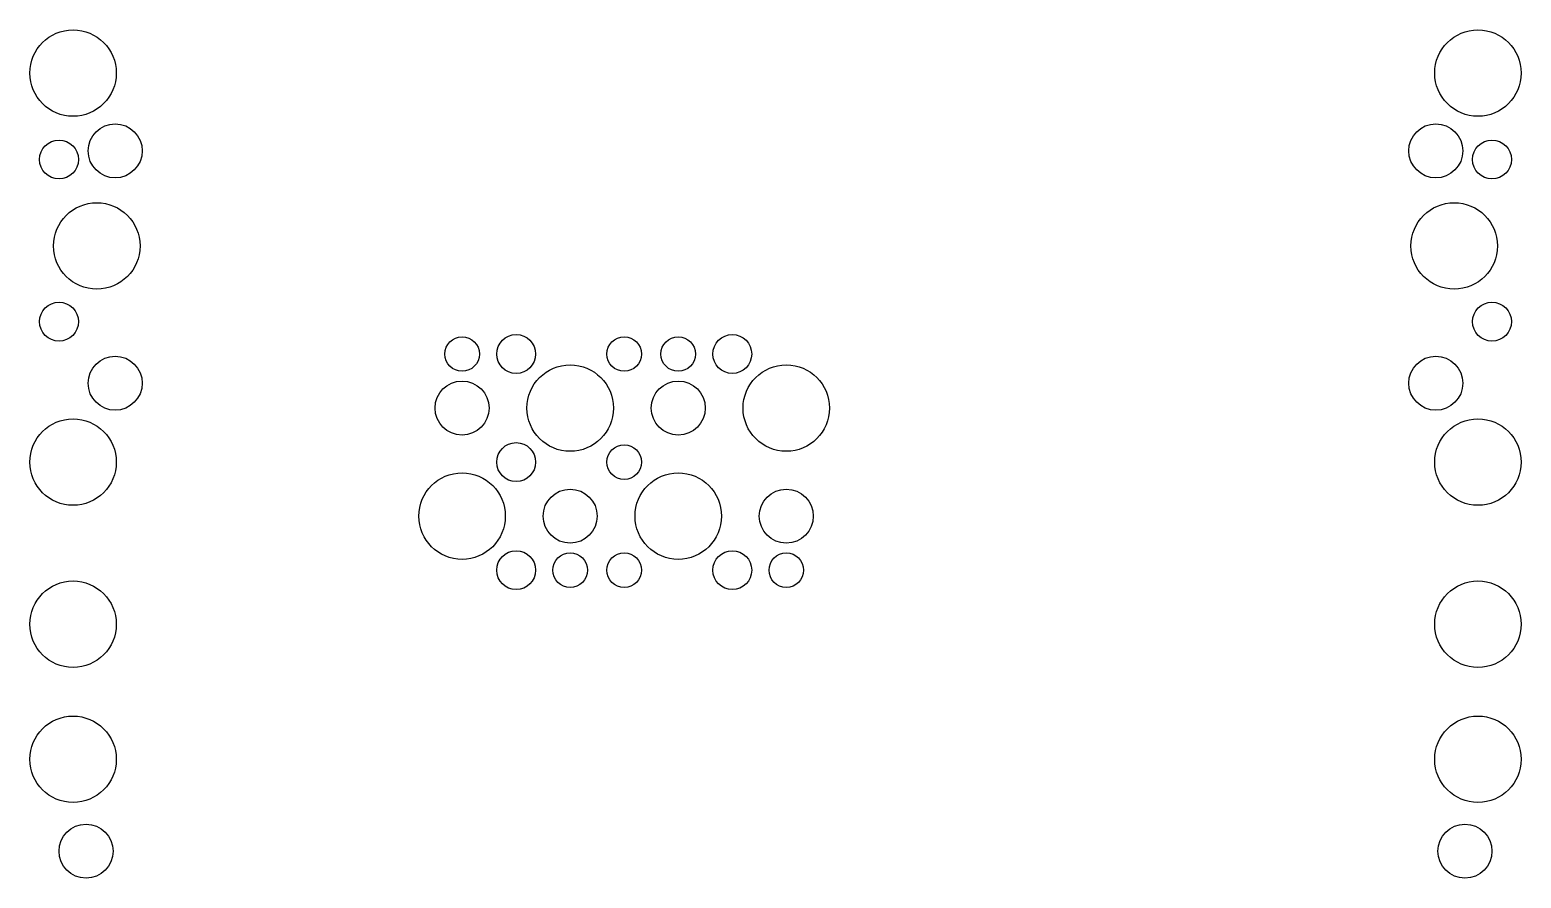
# Model space of a CAD drawing. Extents: x -690 to 690, y -385 to 400.
import ezdxf

# ---------------------------------------------------------------- set-up
doc = ezdxf.new("R2010")
doc.units = 0

msp = doc.modelspace()

# ---------------------------------------------------------------- linework, layer by layer
for centre, radius in [((-650, 360), 40), ((650, 360), 40), ((-611, 288), 25), ((611, 288), 25), ((-663, 280), 18), ((663, 280), 18), ((-628, 200), 40), ((628, 200), 40), ((-663, 130), 18), ((663, 130), 18), ((-290, 100), 16), ((-240, 100), 18), ((-140, 100), 16), ((-90, 100), 16), ((-40, 100), 18), ((-611, 73), 25), ((611, 73), 25), ((-190, 50), 40), ((10, 50), 40), ((-290, 50), 25), ((-90, 50), 25), ((-650, 0), 40), ((650, 0), 40), ((-240, 0), 18), ((-140, 0), 16), ((-290, -50), 40), ((-90, -50), 40), ((-190, -50), 25), ((10, -50), 25), ((-240, -100), 18), ((-40, -100), 18), ((-190, -100), 16), ((-140, -100), 16), ((10, -100), 16), ((-650, -150), 40), ((-650, -150), 40), ((650, -150), 40), ((650, -150), 40), ((-650, -275), 40), ((650, -275), 40), ((-638, -360), 25), ((638, -360), 25)]:
    msp.add_circle(centre, radius)

doc.saveas('drawing.dxf')
